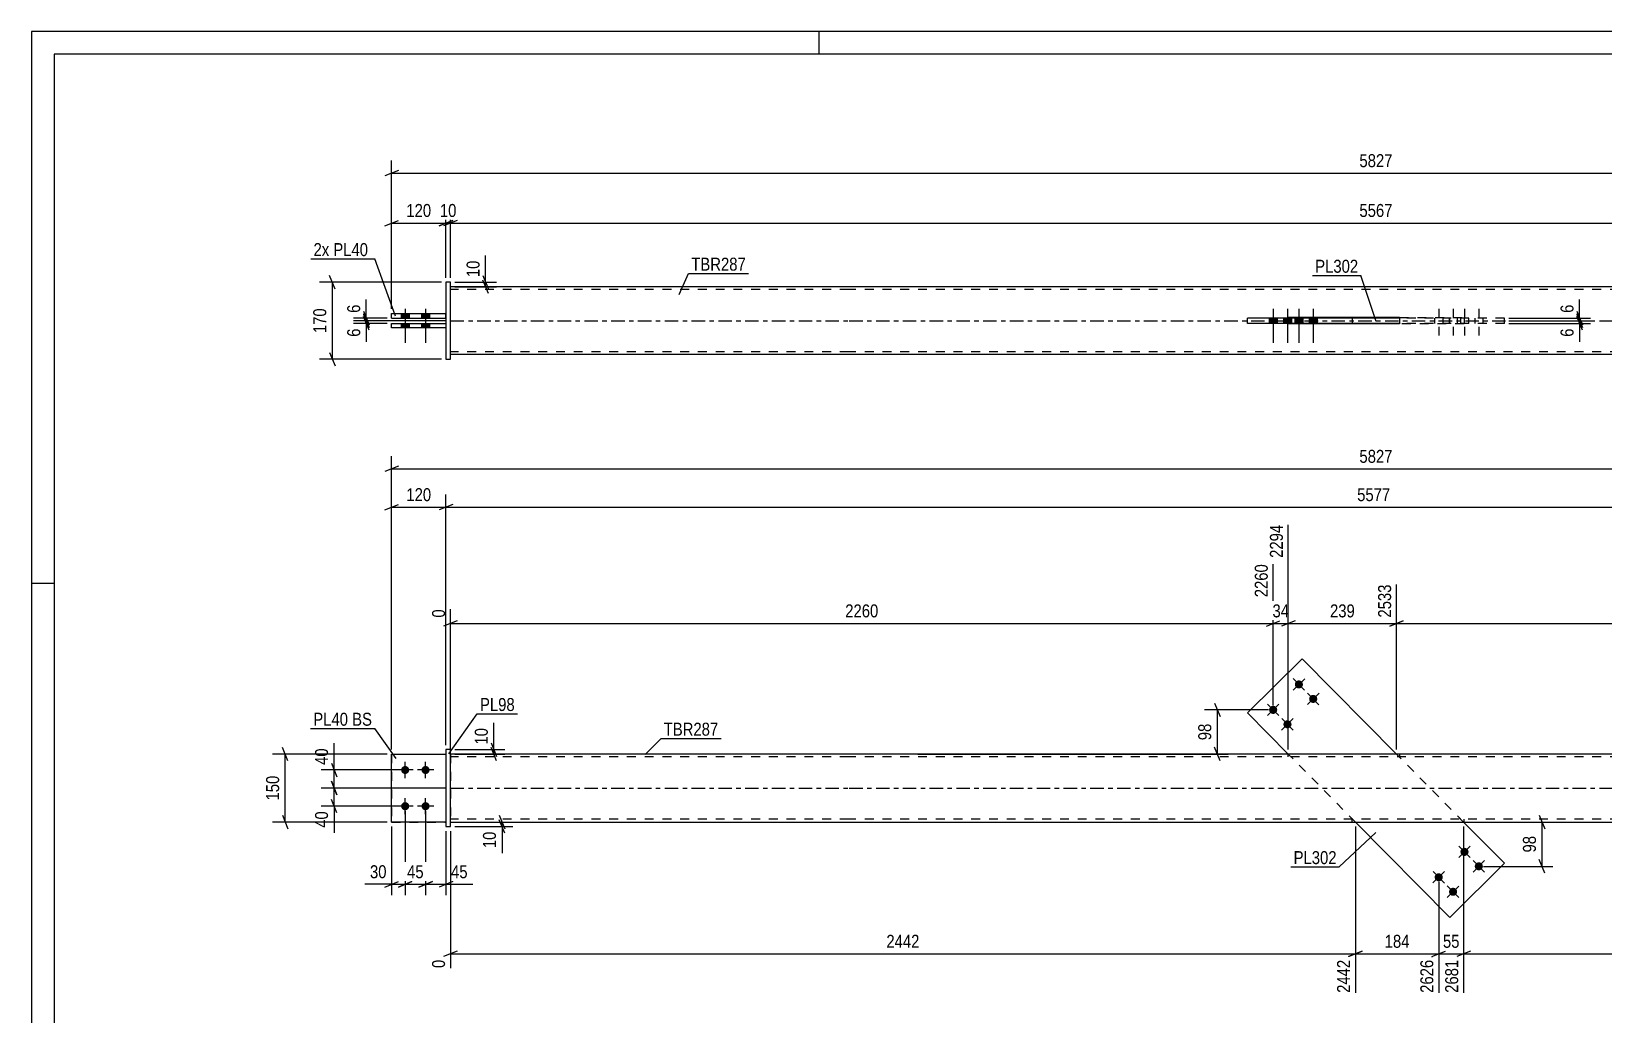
# Model space of a CAD drawing. Header units: millimetres. Extents: x 0 to 594, y 0 to 420.
# Drawn here: x 0 to 347.3, y 202.7 to 420 of the extents above; entities that cross this region are included whole.
import ezdxf

# ---------------------------------------------------------------- set-up
doc = ezdxf.new("R2010")
doc.units = ezdxf.units.MM
doc.linetypes.add('DXK_LINE_DOT2', pattern=[3.9198, 1.9599, -1.9599])
doc.linetypes.add('DXK_LINE_DOT3', pattern=[5.9187, 2.979, -0.9799, 0.9799, -0.9799])
doc.styles.add('Arial Narrow', font='ARIALN.TTF', dxfattribs={"height": 0.2})

# ---------------------------------------------------------------- blocks, each defined once
blk = doc.blocks.new('Unknown-580575647-1131')
at = {"color": 5, "linetype": 'Continuous'}
for p, q in [((594, 420), (0, 420)), ((0, 420), (0, 0)), ((174, 415), (174, 420)), ((589, 415), (5, 415)), ((5, 415), (5, 5)), ((5, 298), (0, 298))]:
    blk.add_line(p, q, dxfattribs=at)
blk = doc.blocks.new('Part-580575647-1689 - 1678')
at = {"color": 2, "linetype": 'Continuous'}
for p, q in [((280.76, 281.31), (268.67, 269.36)), ((301.59, 260.24), (280.76, 281.31)), ((277.68, 260.24), (268.67, 269.36)), ((313.34, 224.17), (292.51, 245.24)), ((325.43, 236.12), (316.41, 245.24)), ((313.34, 224.17), (325.43, 236.12))]:
    blk.add_line(p, q, dxfattribs=at)
at = {"color": 7, "linetype": 'DXK_LINE_DOT2'}
for p, q in [((292.51, 245.24), (277.68, 260.24)), ((316.41, 245.24), (301.59, 260.24))]:
    blk.add_line(p, q, dxfattribs=at)
blk = doc.blocks.new('Bolt-580575647-1681 - 1678')
at = {"linetype": 'Continuous'}
for points in [[(315.96, 238.01, -1), (317.24, 239.28, -1)], [(319.13, 234.81, -1), (320.41, 236.08, -1)], [(310.27, 232.39, -1), (311.55, 233.65, -1)], [(313.44, 229.19, -1), (314.72, 230.45, -1)]]:
    blk.add_hatch(color=1, dxfattribs=at).paths.add_polyline_path(points)
at = {"color": 1, "linetype": 'Continuous'}
for p, q in [((315.32, 237.38), (317.88, 239.91)), ((317.87, 237.36), (315.34, 239.92)), ((318.49, 234.18), (321.05, 236.71)), ((321.03, 234.16), (318.5, 236.72)), ((309.63, 231.76), (312.19, 234.29)), ((312.18, 231.74), (309.65, 234.3)), ((312.8, 228.55), (315.36, 231.09)), ((315.34, 228.54), (312.81, 231.1))]:
    blk.add_line(p, q, dxfattribs=at)
blk = doc.blocks.new('Bolt-580575647-1682 - 1678')
at = {"linetype": 'Continuous'}
for points in [[(280.66, 276.29, -1), (279.38, 275.02, -1)], [(274.97, 270.67, -1), (273.69, 269.4, -1)], [(283.82, 273.09, -1), (282.54, 271.82, -1)], [(278.13, 267.47, -1), (276.85, 266.2, -1)]]:
    blk.add_hatch(color=1, dxfattribs=at).paths.add_polyline_path(points)
at = {"color": 1, "linetype": 'Continuous'}
for p, q in [((281.3, 276.92), (278.74, 274.39)), ((278.76, 276.94), (281.29, 274.38)), ((275.61, 271.3), (273.05, 268.77)), ((273.07, 271.31), (275.6, 268.75)), ((284.46, 273.72), (281.9, 271.19)), ((281.92, 273.74), (284.45, 271.18)), ((278.77, 268.1), (276.21, 265.57)), ((276.23, 268.11), (278.76, 265.55))]:
    blk.add_line(p, q, dxfattribs=at)
blk = doc.blocks.new('Bolt-580575647-1683 - 1678')
at = {"linetype": 'Continuous'}
for points in [[(82.57, 255.84, -1), (82.57, 257.64, -1)], [(87.07, 255.84, -1), (87.07, 257.64, -1)], [(82.57, 247.84, -1), (82.57, 249.64, -1)], [(87.07, 247.84, -1), (87.07, 249.64, -1)]]:
    blk.add_hatch(color=1, dxfattribs=at).paths.add_polyline_path(points)
at = {"color": 1, "linetype": 'Continuous'}
for p, q in [((82.57, 254.94), (82.57, 258.54)), ((87.07, 254.94), (87.07, 258.54)), ((84.37, 256.74), (80.77, 256.74)), ((88.87, 256.74), (85.27, 256.74)), ((82.57, 246.94), (82.57, 250.54)), ((87.07, 246.94), (87.07, 250.54)), ((84.37, 248.74), (80.77, 248.74)), ((88.87, 248.74), (85.27, 248.74))]:
    blk.add_line(p, q, dxfattribs=at)
blk = doc.blocks.new('Part-580575647-1694 - 1678')
at = {"color": 2, "linetype": 'Continuous'}
for p, q in [((92.57, 261.24), (91.57, 261.24)), ((91.57, 261.24), (91.57, 244.24)), ((92.57, 244.24), (92.57, 261.24)), ((91.57, 244.24), (92.57, 244.24))]:
    blk.add_line(p, q, dxfattribs=at)
blk = doc.blocks.new('Part-580575647-1699 - 1678')
at = {"color": 7, "linetype": 'DXK_LINE_DOT2'}
for p, q in [((79.57, 260.24), (79.57, 245.24)), ((79.57, 260.24), (91.57, 260.24)), ((91.57, 260.24), (91.57, 245.24)), ((79.57, 245.24), (91.57, 245.24))]:
    blk.add_line(p, q, dxfattribs=at)
blk = doc.blocks.new('Part-580575647-1704 - 1678')
at = {"color": 2, "linetype": 'Continuous'}
for p, q in [((79.57, 245.24), (79.57, 260.24)), ((79.57, 260.24), (91.57, 260.24)), ((91.57, 245.24), (79.57, 245.24))]:
    blk.add_line(p, q, dxfattribs=at)
at = {"color": 7, "linetype": 'DXK_LINE_DOT2'}
blk.add_line((91.57, 260.24), (91.57, 245.24), dxfattribs=at)
blk = doc.blocks.new('Part-580575647-1720 - 1678')
at = {"color": 2, "linetype": 'Continuous'}
for p, q in [((180.57, 260.24), (92.57, 260.24)), ((413.43, 260.24), (180.67, 260.24)), ((92.57, 245.24), (180.57, 245.24)), ((180.67, 245.24), (413.43, 245.24))]:
    blk.add_line(p, q, dxfattribs=at)
at = {"color": 7, "linetype": 'DXK_LINE_DOT2'}
for p, q in [((92.57, 260.24), (92.57, 245.24)), ((180.57, 259.64), (92.57, 259.64)), ((413.43, 259.64), (180.67, 259.64)), ((277.58, 260.24), (277.58, 259.64)), ((302.28, 260.24), (302.28, 259.64)), ((180.57, 245.84), (92.57, 245.84)), ((413.43, 245.84), (180.67, 245.84)), ((291.82, 245.24), (291.82, 245.84)), ((316.51, 245.24), (316.51, 245.84))]:
    blk.add_line(p, q, dxfattribs=at)
at = {"color": 7, "linetype": 'DXK_LINE_DOT3'}
for p, q in [((92.57, 252.74), (180.57, 252.74)), ((180.67, 252.74), (413.43, 252.74))]:
    blk.add_line(p, q, dxfattribs=at)
blk = doc.blocks.new('Bolt-580575647-1423 - 1368')
at = {"color": 1, "linetype": 'DXK_LINE_DOT2'}
for p, q in [((310.91, 358.65), (310.91, 351.15)), ((314.08, 358.65), (314.08, 351.15)), ((316.6, 358.65), (316.6, 351.15)), ((319.77, 358.65), (319.77, 351.15)), ((310.01, 356.65), (310.01, 355.45)), ((311.81, 356.65), (311.81, 355.45)), ((313.18, 356.65), (313.18, 355.45)), ((314.98, 356.65), (314.98, 355.45)), ((315.7, 356.65), (315.7, 355.45)), ((317.5, 356.65), (317.5, 355.45)), ((318.87, 356.65), (318.87, 355.45)), ((320.67, 356.65), (320.67, 355.45))]:
    blk.add_line(p, q, dxfattribs=at)
blk = doc.blocks.new('Bolt-580575647-1471 - 1368')
at = {"linetype": 'Continuous'}
for points in [[(81.67, 356.65), (83.47, 356.65), (83.47, 357.65), (81.67, 357.65)], [(81.67, 356.65), (83.47, 356.65), (83.47, 357.65), (81.67, 357.65)], [(81.67, 354.45), (83.47, 354.45), (83.47, 355.45), (81.67, 355.45)], [(81.67, 354.45), (83.47, 354.45), (83.47, 355.45), (81.67, 355.45)], [(86.17, 356.65), (87.97, 356.65), (87.97, 357.65), (86.17, 357.65)], [(86.17, 356.65), (87.97, 356.65), (87.97, 357.65), (86.17, 357.65)], [(86.17, 354.45), (87.97, 354.45), (87.97, 355.45), (86.17, 355.45)], [(86.17, 354.45), (87.97, 354.45), (87.97, 355.45), (86.17, 355.45)]]:
    blk.add_hatch(color=1, dxfattribs=at).paths.add_polyline_path(points)
at = {"color": 1, "linetype": 'Continuous'}
for p, q in [((82.57, 358.65), (82.57, 351.15)), ((82.57, 358.65), (82.57, 351.15)), ((87.07, 358.65), (87.07, 351.15)), ((87.07, 358.65), (87.07, 351.15)), ((81.67, 357.65), (81.67, 356.65)), ((81.67, 357.65), (81.67, 356.65)), ((81.67, 355.45), (81.67, 354.45)), ((81.67, 355.45), (81.67, 354.45)), ((83.47, 357.65), (83.47, 356.65)), ((83.47, 357.65), (83.47, 356.65)), ((83.47, 355.45), (83.47, 354.45)), ((83.47, 355.45), (83.47, 354.45)), ((86.17, 357.65), (86.17, 356.65)), ((86.17, 357.65), (86.17, 356.65)), ((86.17, 355.45), (86.17, 354.45)), ((86.17, 355.45), (86.17, 354.45)), ((87.97, 357.65), (87.97, 356.65)), ((87.97, 357.65), (87.97, 356.65)), ((87.97, 355.45), (87.97, 354.45)), ((87.97, 355.45), (87.97, 354.45))]:
    blk.add_line(p, q, dxfattribs=at)
blk = doc.blocks.new('Part-580575647-1416 - 1368')
at = {"color": 2, "linetype": 'Continuous'}
for p, q in [((180.57, 363.55), (92.57, 363.55)), ((413.43, 363.55), (180.67, 363.55)), ((277.58, 356.65), (277.58, 356.75)), ((302.28, 356.75), (277.58, 356.75)), ((277.58, 355.35), (277.58, 355.45)), ((302.28, 355.35), (277.58, 355.35)), ((291.82, 356.65), (291.82, 356.75)), ((291.82, 355.35), (291.82, 355.45)), ((302.28, 356.75), (302.28, 355.35)), ((180.57, 348.55), (92.57, 348.55)), ((413.43, 348.55), (180.67, 348.55))]:
    blk.add_line(p, q, dxfattribs=at)
at = {"color": 7, "linetype": 'DXK_LINE_DOT2'}
for p, q in [((92.57, 348.55), (92.57, 363.55)), ((180.57, 362.95), (92.57, 362.95)), ((413.43, 362.95), (180.67, 362.95)), ((277.58, 356.75), (277.58, 355.45)), ((291.82, 356.75), (291.82, 355.45)), ((302.28, 356.75), (316.51, 356.75)), ((316.51, 355.35), (302.28, 355.35)), ((316.51, 356.75), (316.51, 355.35)), ((180.57, 349.15), (92.57, 349.15)), ((413.43, 349.15), (180.67, 349.15))]:
    blk.add_line(p, q, dxfattribs=at)
at = {"color": 7, "linetype": 'DXK_LINE_DOT3'}
for p, q in [((92.57, 356.05), (180.57, 356.05)), ((180.67, 356.05), (413.43, 356.05))]:
    blk.add_line(p, q, dxfattribs=at)
blk = doc.blocks.new('Bolt-580575647-1422 - 1368')
at = {"linetype": 'Continuous'}
for points in [[(275.23, 356.65), (273.43, 356.65), (273.43, 355.45), (275.23, 355.45)], [(278.39, 356.65), (276.59, 356.65), (276.59, 355.45), (278.39, 355.45)], [(280.92, 356.65), (279.12, 356.65), (279.12, 355.45), (280.92, 355.45)], [(284.08, 356.65), (282.28, 356.65), (282.28, 355.45), (284.08, 355.45)]]:
    blk.add_hatch(color=1, dxfattribs=at).paths.add_polyline_path(points)
at = {"color": 1, "linetype": 'Continuous'}
for p, q in [((274.33, 358.65), (274.33, 351.15)), ((277.49, 358.65), (277.49, 351.15)), ((280.02, 358.65), (280.02, 351.15)), ((283.18, 358.65), (283.18, 351.15)), ((273.43, 356.65), (273.43, 355.45)), ((275.23, 356.65), (275.23, 355.45)), ((276.59, 356.65), (276.59, 355.45)), ((278.39, 356.65), (278.39, 355.45)), ((279.12, 356.65), (279.12, 355.45)), ((280.92, 356.65), (280.92, 355.45)), ((282.28, 356.65), (282.28, 355.45)), ((284.08, 356.65), (284.08, 355.45))]:
    blk.add_line(p, q, dxfattribs=at)
blk = doc.blocks.new('Part-580575647-1449 - 1368')
at = {"color": 2, "linetype": 'Continuous'}
for p, q in [((79.57, 354.45), (79.57, 355.45)), ((79.57, 355.45), (91.57, 355.45)), ((91.57, 354.45), (79.57, 354.45))]:
    blk.add_line(p, q, dxfattribs=at)
at = {"color": 7, "linetype": 'DXK_LINE_DOT2'}
blk.add_line((91.57, 355.45), (91.57, 354.45), dxfattribs=at)
blk = doc.blocks.new('Part-580575647-1454 - 1368')
at = {"color": 2, "linetype": 'Continuous'}
for p, q in [((79.57, 356.65), (79.57, 357.65)), ((79.57, 357.65), (91.57, 357.65)), ((79.57, 356.65), (91.57, 356.65))]:
    blk.add_line(p, q, dxfattribs=at)
at = {"color": 7, "linetype": 'DXK_LINE_DOT2'}
blk.add_line((91.57, 356.65), (91.57, 357.65), dxfattribs=at)
blk = doc.blocks.new('Part-580575647-1455 - 1368')
at = {"color": 2, "linetype": 'Continuous'}
for p, q in [((92.57, 364.55), (91.57, 364.55)), ((91.57, 364.55), (91.57, 347.55)), ((92.57, 347.55), (92.57, 364.55)), ((91.57, 347.55), (92.57, 347.55))]:
    blk.add_line(p, q, dxfattribs=at)
blk = doc.blocks.new('Part-580575647-1470 - 1368')
at = {"color": 2, "linetype": 'Continuous'}
for p, q in [((268.67, 355.45), (268.67, 356.65)), ((302.28, 356.65), (268.67, 356.65)), ((302.28, 355.45), (268.67, 355.45)), ((280.76, 355.45), (280.76, 356.65))]:
    blk.add_line(p, q, dxfattribs=at)
at = {"color": 7, "linetype": 'DXK_LINE_DOT2'}
for p, q in [((325.43, 356.65), (302.28, 356.65)), ((325.43, 355.45), (302.28, 355.45)), ((313.34, 355.45), (313.34, 356.65)), ((325.43, 355.45), (325.43, 356.65))]:
    blk.add_line(p, q, dxfattribs=at)
blk = doc.blocks.new('StraightDimension-580575647-1850 - 1678')
at = {"color": 7, "linetype": 'Continuous'}
for p, q in [((292.51, 244.24), (292.51, 207.48)), ((310.91, 232.02), (310.91, 207.48)), ((294.01, 216.69), (291.01, 215.49)), ((292.51, 216.09), (310.91, 216.09)), ((309.41, 215.49), (312.41, 216.69))]:
    blk.add_line(p, q, dxfattribs=at)
at = {"color": 0}
blk.add_wipeout([(305.05, 216.84), (305.05, 221.04), (298.37, 221.04), (298.37, 216.84)], dxfattribs=at)
at = {"color": 3, "style": 'Arial Narrow'}
blk.add_text('184', height=2.863, dxfattribs=at).set_placement((298.97, 217.44))
at = {"color": 0, "linetype": 'Continuous'}
blk.add_wipeout([(310.31, 215.39), (306.11, 215.39), (306.11, 206.88), (310.31, 206.88)], dxfattribs=at)
at = {"color": 3, "linetype": 'Continuous', "style": 'Arial Narrow'}
blk.add_text('2626', height=2.863, rotation=90.0002, dxfattribs=at).set_placement((309.71, 207.48))
blk = doc.blocks.new('StraightDimension-580575647-1909 - 1678')
at = {"color": 7, "linetype": 'Continuous'}
for p, q in [((66.27, 258.24), (67.47, 255.24)), ((81.57, 256.74), (64.02, 256.74)), ((67.47, 251.24), (66.27, 254.24)), ((66.87, 252.74), (66.87, 256.74)), ((91.57, 252.74), (64.02, 252.74))]:
    blk.add_line(p, q, dxfattribs=at)
at = {"color": 0}
blk.add_wipeout([(66.12, 262.12), (61.92, 262.12), (61.92, 257.26), (66.12, 257.26)], dxfattribs=at)
at = {"color": 7, "linetype": 'Continuous'}
blk.add_line((66.87, 256.74), (66.87, 262.64), dxfattribs=at)
blk.add_line((66.87, 256.74), (66.87, 262.64), dxfattribs=at)
at = {"color": 3, "style": 'Arial Narrow'}
blk.add_text('40', height=2.863, rotation=90.0002, dxfattribs=at).set_placement((65.52, 257.86))
blk = doc.blocks.new('StraightDimension-580575647-1891 - 1678')
at = {"color": 7, "linetype": 'Continuous'}
for p, q in [((103.37, 246.74), (104.57, 243.74)), ((93.57, 245.24), (106.37, 245.24)), ((93.57, 244.24), (106.37, 244.24)), ((104.57, 242.74), (103.37, 245.74)), ((103.97, 244.24), (103.97, 245.24))]:
    blk.add_line(p, q, dxfattribs=at)
at = {"color": 0}
blk.add_wipeout([(103.22, 243.71), (99.02, 243.71), (99.02, 238.86), (103.22, 238.86)], dxfattribs=at)
at = {"color": 7, "linetype": 'Continuous'}
blk.add_line((103.97, 244.24), (103.97, 238.33), dxfattribs=at)
blk.add_line((103.97, 244.24), (103.97, 238.33), dxfattribs=at)
at = {"color": 3, "style": 'Arial Narrow'}
blk.add_text('10', height=2.863, rotation=90.0002, dxfattribs=at).set_placement((102.62, 239.46))
blk = doc.blocks.new('StraightDimension-580575647-1827 - 1678')
at = {"color": 7, "linetype": 'Continuous'}
for p, q in [((82.57, 247.74), (82.57, 229.07)), ((79.57, 244.24), (79.57, 229.07)), ((78.07, 230.87), (81.07, 232.07)), ((79.57, 231.47), (82.57, 231.47)), ((84.07, 232.07), (81.07, 230.87))]:
    blk.add_line(p, q, dxfattribs=at)
at = {"color": 0}
blk.add_wipeout([(79.05, 232.22), (79.05, 236.42), (74.19, 236.42), (74.19, 232.22)], dxfattribs=at)
at = {"color": 7, "linetype": 'Continuous'}
blk.add_line((79.57, 231.47), (73.66, 231.47), dxfattribs=at)
blk.add_line((79.57, 231.47), (73.66, 231.47), dxfattribs=at)
at = {"color": 3, "style": 'Arial Narrow'}
blk.add_text('30', height=2.863, dxfattribs=at).set_placement((74.79, 232.82))
blk = doc.blocks.new('StraightDimension-580575647-1736 - 1678')
at = {"color": 7, "linetype": 'Continuous'}
for p, q in [((81.07, 323.89), (78.07, 322.69)), ((79.57, 261.24), (79.57, 326.14)), ((79.57, 323.29), (514.53, 323.29))]:
    blk.add_line(p, q, dxfattribs=at)
at = {"color": 0}
blk.add_wipeout([(301.31, 324.04), (301.31, 328.24), (292.79, 328.24), (292.79, 324.04)], dxfattribs=at)
at = {"color": 3, "style": 'Arial Narrow'}
blk.add_text('5827', height=2.863, dxfattribs=at).set_placement((293.39, 324.64))
blk = doc.blocks.new('StraightDimension-580575647-1750 - 1678')
at = {"color": 7, "linetype": 'Continuous'}
for p, q in [((274.33, 271.03), (274.33, 302.24)), ((92.57, 261.24), (92.57, 292.26)), ((94.07, 289.73), (91.07, 288.53)), ((92.57, 289.13), (274.33, 289.13)), ((272.83, 288.53), (275.83, 289.73))]:
    blk.add_line(p, q, dxfattribs=at)
at = {"color": 0, "linetype": 'Continuous'}
for points in [[(273.73, 302.84), (269.53, 302.84), (269.53, 294.33), (273.73, 294.33)], [(91.97, 292.86), (87.77, 292.86), (87.77, 289.83), (91.97, 289.83)]]:
    blk.add_wipeout(points, dxfattribs=at)
at = {"color": 0}
blk.add_wipeout([(187.71, 289.88), (187.71, 294.08), (179.19, 294.08), (179.19, 289.88)], dxfattribs=at)
at = {"color": 3, "linetype": 'Continuous', "style": 'Arial Narrow'}
for s, height, p in [('2260', 2.863, (273.13, 294.93)), ('0', 2.86, (91.37, 290.43))]:
    blk.add_text(s, height=height, rotation=90.0002, dxfattribs=at).set_placement(p)
at = {"color": 3, "style": 'Arial Narrow'}
blk.add_text('2260', height=2.863, dxfattribs=at).set_placement((179.79, 290.48))
blk = doc.blocks.new('StraightDimension-580575647-1760 - 1678')
at = {"color": 7, "linetype": 'Continuous'}
for p, q in [((277.68, 261.24), (277.68, 310.94)), ((274.33, 271.03), (274.33, 302.24)), ((272.83, 288.53), (275.83, 289.73)), ((274.33, 289.13), (277.68, 289.13)), ((279.18, 289.73), (276.18, 288.53))]:
    blk.add_line(p, q, dxfattribs=at)
at = {"color": 0, "linetype": 'Continuous'}
blk.add_wipeout([(277.08, 311.54), (272.88, 311.54), (272.88, 303.03), (277.08, 303.03)], dxfattribs=at)
at = {"color": 0}
blk.add_wipeout([(278.44, 289.88), (278.44, 294.08), (273.58, 294.08), (273.58, 289.88)], dxfattribs=at)
at = {"color": 3, "linetype": 'Continuous', "style": 'Arial Narrow'}
blk.add_text('2294', height=2.863, rotation=90.0002, dxfattribs=at).set_placement((276.48, 303.63))
at = {"color": 3, "style": 'Arial Narrow'}
blk.add_text('34', height=2.863, dxfattribs=at).set_placement((274.18, 290.48))
blk = doc.blocks.new('StraightDimension-580575647-2047 - 1678')
at = {"color": 7, "linetype": 'Continuous'}
for p, q in [((91.57, 262.24), (91.57, 317.67)), ((93.07, 315.42), (90.07, 314.22)), ((91.57, 314.82), (501.53, 314.82))]:
    blk.add_line(p, q, dxfattribs=at)
at = {"color": 0}
blk.add_wipeout([(300.81, 315.57), (300.81, 319.77), (292.29, 319.77), (292.29, 315.57)], dxfattribs=at)
at = {"color": 3, "style": 'Arial Narrow'}
blk.add_text('5577', height=2.863, dxfattribs=at).set_placement((292.89, 316.17))
blk = doc.blocks.new('StraightDimension-580575647-1776 - 1678')
at = {"color": 7, "linetype": 'Continuous'}
for p, q in [((277.68, 261.24), (277.68, 310.94)), ((301.59, 261.24), (301.59, 297.74)), ((279.18, 289.73), (276.18, 288.53)), ((277.68, 289.13), (301.59, 289.13)), ((300.09, 288.53), (303.09, 289.73))]:
    blk.add_line(p, q, dxfattribs=at)
at = {"color": 0, "linetype": 'Continuous'}
blk.add_wipeout([(300.99, 298.34), (296.79, 298.34), (296.79, 289.83), (300.99, 289.83)], dxfattribs=at)
at = {"color": 0}
blk.add_wipeout([(292.98, 289.88), (292.98, 294.08), (286.29, 294.08), (286.29, 289.88)], dxfattribs=at)
at = {"color": 3, "linetype": 'Continuous', "style": 'Arial Narrow'}
blk.add_text('2533', height=2.863, rotation=90.0002, dxfattribs=at).set_placement((300.39, 290.43))
at = {"color": 3, "style": 'Arial Narrow'}
blk.add_text('239', height=2.863, dxfattribs=at).set_placement((286.89, 290.48))
blk = doc.blocks.new('StraightDimension-580575647-1798 - 1678')
at = {"color": 7, "linetype": 'Continuous'}
for p, q in [((301.59, 261.24), (301.59, 297.74)), ((501.53, 262.24), (501.53, 297.74)), ((303.09, 289.73), (300.09, 288.53)), ((301.59, 289.13), (501.53, 289.13)), ((500.03, 288.53), (503.03, 289.73))]:
    blk.add_line(p, q, dxfattribs=at)
at = {"color": 0, "linetype": 'Continuous'}
blk.add_wipeout([(500.93, 298.34), (496.73, 298.34), (496.73, 289.83), (500.93, 289.83)], dxfattribs=at)
at = {"color": 0}
blk.add_wipeout([(405.81, 289.88), (405.81, 294.08), (397.3, 294.08), (397.3, 289.88)], dxfattribs=at)
at = {"color": 3, "linetype": 'Continuous', "style": 'Arial Narrow'}
blk.add_text('5567', height=2.863, rotation=90.0002, dxfattribs=at).set_placement((500.33, 290.43))
at = {"color": 3, "style": 'Arial Narrow'}
blk.add_text('3035', height=2.863, dxfattribs=at).set_placement((397.9, 290.48))
blk = doc.blocks.new('StraightDimension-580575647-1813 - 1678')
at = {"color": 7, "linetype": 'Continuous'}
for p, q in [((87.07, 247.74), (87.07, 229.07)), ((91.57, 243.24), (91.57, 229.07)), ((85.57, 230.87), (88.57, 232.07)), ((87.07, 231.47), (91.57, 231.47)), ((93.07, 232.07), (90.07, 230.87))]:
    blk.add_line(p, q, dxfattribs=at)
at = {"color": 0}
blk.add_wipeout([(96.95, 232.22), (96.95, 236.42), (92.1, 236.42), (92.1, 232.22)], dxfattribs=at)
at = {"color": 7, "linetype": 'Continuous'}
blk.add_line((91.57, 231.47), (97.48, 231.47), dxfattribs=at)
blk.add_line((91.57, 231.47), (97.48, 231.47), dxfattribs=at)
at = {"color": 3, "style": 'Arial Narrow'}
blk.add_text('45', height=2.863, dxfattribs=at).set_placement((92.7, 232.82))
blk = doc.blocks.new('StraightDimension-580575647-1820 - 1678')
at = {"color": 7, "linetype": 'Continuous'}
for p, q in [((82.57, 247.74), (82.57, 229.07)), ((87.07, 247.74), (87.07, 229.07)), ((81.07, 230.87), (84.07, 232.07)), ((82.57, 231.47), (87.07, 231.47)), ((88.57, 232.07), (85.57, 230.87))]:
    blk.add_line(p, q, dxfattribs=at)
at = {"color": 0}
blk.add_wipeout([(87.25, 232.22), (87.25, 236.42), (82.39, 236.42), (82.39, 232.22)], dxfattribs=at)
at = {"color": 3, "style": 'Arial Narrow'}
blk.add_text('45', height=2.863, dxfattribs=at).set_placement((82.99, 232.82))
blk = doc.blocks.new('StraightDimension-580575647-1838 - 1678')
at = {"color": 7, "linetype": 'Continuous'}
for p, q in [((92.57, 243.24), (92.57, 212.96)), ((292.51, 244.24), (292.51, 207.48)), ((94.07, 216.69), (91.07, 215.49)), ((92.57, 216.09), (292.51, 216.09)), ((291.01, 215.49), (294.01, 216.69))]:
    blk.add_line(p, q, dxfattribs=at)
at = {"color": 0}
blk.add_wipeout([(196.8, 216.84), (196.8, 221.04), (188.28, 221.04), (188.28, 216.84)], dxfattribs=at)
at = {"color": 0, "linetype": 'Continuous'}
for points in [[(91.97, 215.39), (87.77, 215.39), (87.77, 212.36), (91.97, 212.36)], [(291.91, 215.39), (287.71, 215.39), (287.71, 206.88), (291.91, 206.88)]]:
    blk.add_wipeout(points, dxfattribs=at)
at = {"color": 3, "style": 'Arial Narrow'}
blk.add_text('2442', height=2.863, dxfattribs=at).set_placement((188.88, 217.44))
at = {"color": 3, "linetype": 'Continuous', "style": 'Arial Narrow'}
for s, height, p in [('0', 2.86, (91.37, 212.96)), ('2442', 2.863, (291.31, 207.48))]:
    blk.add_text(s, height=height, rotation=90.0002, dxfattribs=at).set_placement(p)
blk = doc.blocks.new('StraightDimension-580575647-1864 - 1678')
at = {"color": 7, "linetype": 'Continuous'}
for p, q in [((316.41, 244.24), (316.41, 207.48)), ((310.91, 232.02), (310.91, 207.48)), ((309.41, 215.49), (312.41, 216.69)), ((310.91, 216.09), (316.41, 216.09)), ((317.91, 216.69), (314.91, 215.49))]:
    blk.add_line(p, q, dxfattribs=at)
at = {"color": 0}
blk.add_wipeout([(316.09, 216.84), (316.09, 221.04), (311.24, 221.04), (311.24, 216.84)], dxfattribs=at)
at = {"color": 3, "style": 'Arial Narrow'}
blk.add_text('55', height=2.863, dxfattribs=at).set_placement((311.84, 217.44))
at = {"color": 0, "linetype": 'Continuous'}
blk.add_wipeout([(315.81, 215.39), (311.61, 215.39), (311.61, 206.88), (315.81, 206.88)], dxfattribs=at)
at = {"color": 3, "linetype": 'Continuous', "style": 'Arial Narrow'}
blk.add_text('2681', height=2.863, rotation=90.0002, dxfattribs=at).set_placement((315.21, 207.48))
blk = doc.blocks.new('StraightDimension-580575647-1878 - 1678')
at = {"color": 7, "linetype": 'Continuous'}
for p, q in [((316.41, 244.24), (316.41, 207.48)), ((501.53, 243.24), (501.53, 207.48)), ((317.91, 216.69), (314.91, 215.49)), ((316.41, 216.09), (501.53, 216.09)), ((500.03, 215.49), (503.03, 216.69))]:
    blk.add_line(p, q, dxfattribs=at)
at = {"color": 0}
blk.add_wipeout([(413.23, 216.84), (413.23, 221.04), (404.71, 221.04), (404.71, 216.84)], dxfattribs=at)
at = {"color": 0, "linetype": 'Continuous'}
blk.add_wipeout([(500.93, 215.39), (496.73, 215.39), (496.73, 206.88), (500.93, 206.88)], dxfattribs=at)
at = {"color": 3, "style": 'Arial Narrow'}
blk.add_text('2886', height=2.863, dxfattribs=at).set_placement((405.31, 217.44))
at = {"color": 3, "linetype": 'Continuous', "style": 'Arial Narrow'}
blk.add_text('5567', height=2.863, rotation=90.0002, dxfattribs=at).set_placement((500.33, 207.48))
blk = doc.blocks.new('StraightDimension-580575647-1900 - 1678')
at = {"color": 7, "linetype": 'Continuous'}
for p, q in [((93.57, 261.24), (104.57, 261.24)), ((101.57, 262.74), (102.77, 259.74)), ((102.77, 258.74), (101.57, 261.74)), ((102.17, 260.24), (102.17, 261.24)), ((93.57, 260.24), (104.57, 260.24))]:
    blk.add_line(p, q, dxfattribs=at)
at = {"color": 0}
blk.add_wipeout([(101.42, 266.62), (97.22, 266.62), (97.22, 261.76), (101.42, 261.76)], dxfattribs=at)
at = {"color": 7, "linetype": 'Continuous'}
blk.add_line((102.17, 261.24), (102.17, 267.14), dxfattribs=at)
blk.add_line((102.17, 261.24), (102.17, 267.14), dxfattribs=at)
at = {"color": 3, "style": 'Arial Narrow'}
blk.add_text('10', height=2.863, rotation=90.0002, dxfattribs=at).set_placement((100.82, 262.36))
blk = doc.blocks.new('StraightDimension-580575647-1922 - 1678')
at = {"color": 7, "linetype": 'Continuous'}
for p, q in [((66.27, 254.24), (67.47, 251.24)), ((91.57, 252.74), (64.02, 252.74)), ((67.47, 247.24), (66.27, 250.24)), ((66.87, 248.74), (66.87, 252.74)), ((81.57, 248.74), (64.02, 248.74))]:
    blk.add_line(p, q, dxfattribs=at)
at = {"color": 0}
blk.add_wipeout([(66.12, 248.21), (61.92, 248.21), (61.92, 243.36), (66.12, 243.36)], dxfattribs=at)
at = {"color": 7, "linetype": 'Continuous'}
blk.add_line((66.87, 248.74), (66.87, 242.83), dxfattribs=at)
blk.add_line((66.87, 248.74), (66.87, 242.83), dxfattribs=at)
at = {"color": 3, "style": 'Arial Narrow'}
blk.add_text('40', height=2.863, rotation=90.0002, dxfattribs=at).set_placement((65.52, 243.96))
blk = doc.blocks.new('StraightDimension-580575647-1979 - 1678')
at = {"color": 7, "linetype": 'Continuous'}
for p, q in [((56.67, 258.74), (55.47, 261.74)), ((78.57, 260.24), (53.22, 260.24)), ((56.07, 245.24), (56.07, 260.24)), ((55.47, 246.74), (56.67, 243.74)), ((78.57, 245.24), (53.22, 245.24))]:
    blk.add_line(p, q, dxfattribs=at)
at = {"color": 0}
blk.add_wipeout([(55.32, 256.08), (51.12, 256.08), (51.12, 249.4), (55.32, 249.4)], dxfattribs=at)
at = {"color": 3, "style": 'Arial Narrow'}
blk.add_text('150', height=2.863, rotation=90.0002, dxfattribs=at).set_placement((54.72, 250))
blk = doc.blocks.new('StraightDimension-580575647-1993 - 1678')
at = {"color": 7, "linetype": 'Continuous'}
for p, q in [((333.13, 246.74), (334.33, 243.74)), ((328.2, 245.24), (336.13, 245.24)), ((333.73, 235.44), (333.73, 245.24)), ((334.33, 233.94), (333.13, 236.94)), ((320.77, 235.44), (336.13, 235.44))]:
    blk.add_line(p, q, dxfattribs=at)
at = {"color": 0}
blk.add_wipeout([(332.98, 242.77), (328.78, 242.77), (328.78, 237.91), (332.98, 237.91)], dxfattribs=at)
at = {"color": 3, "style": 'Arial Narrow'}
blk.add_text('98', height=2.863, rotation=90.0002, dxfattribs=at).set_placement((332.38, 238.51))
blk = doc.blocks.new('StraightDimension-580575647-2025 - 1678')
at = {"color": 7, "linetype": 'Continuous'}
for p, q in [((261.4, 271.53), (262.6, 268.53)), ((273.33, 270.03), (259.15, 270.03)), ((262, 260.26), (262, 270.03)), ((262.6, 258.76), (261.4, 261.76)), ((195.82, 260.26), (264.4, 260.26))]:
    blk.add_line(p, q, dxfattribs=at)
at = {"color": 0}
blk.add_wipeout([(261.25, 267.57), (257.05, 267.57), (257.05, 262.72), (261.25, 262.72)], dxfattribs=at)
at = {"color": 3, "style": 'Arial Narrow'}
blk.add_text('98', height=2.863, rotation=90.0002, dxfattribs=at).set_placement((260.65, 263.32))
blk = doc.blocks.new('StraightDimension-580575647-2052 - 1678')
at = {"color": 7, "linetype": 'Continuous'}
for p, q in [((79.57, 261.24), (79.57, 317.67)), ((91.57, 262.24), (91.57, 317.67)), ((78.07, 314.22), (81.07, 315.42)), ((79.57, 314.82), (91.57, 314.82)), ((93.07, 315.42), (90.07, 314.22))]:
    blk.add_line(p, q, dxfattribs=at)
at = {"color": 0}
blk.add_wipeout([(88.91, 315.57), (88.91, 319.77), (82.23, 319.77), (82.23, 315.57)], dxfattribs=at)
at = {"color": 3, "style": 'Arial Narrow'}
blk.add_text('120', height=2.863, dxfattribs=at).set_placement((82.83, 316.17))
blk = doc.blocks.new('StraightDimension-580575647-1476 - 1368')
at = {"color": 7, "linetype": 'Continuous'}
for p, q in [((99.75, 366.05), (100.95, 363.05)), ((100.95, 362.05), (99.75, 365.05)), ((93.57, 364.55), (102.75, 364.55)), ((93.57, 363.55), (102.75, 363.55)), ((100.35, 363.55), (100.35, 364.55))]:
    blk.add_line(p, q, dxfattribs=at)
at = {"color": 0}
blk.add_wipeout([(99.6, 369.93), (95.4, 369.93), (95.4, 365.08), (99.6, 365.08)], dxfattribs=at)
at = {"color": 7, "linetype": 'Continuous'}
blk.add_line((100.35, 364.55), (100.35, 370.46), dxfattribs=at)
blk.add_line((100.35, 364.55), (100.35, 370.46), dxfattribs=at)
at = {"color": 3, "style": 'Arial Narrow'}
blk.add_text('10', height=2.863, rotation=90.0002, dxfattribs=at).set_placement((99, 365.68))
blk = doc.blocks.new('StraightDimension-580575647-1541 - 1368')
at = {"color": 7, "linetype": 'Continuous'}
for p, q in [((341.44, 358.15), (342.64, 355.15)), ((326.43, 356.65), (344.44, 356.65)), ((326.43, 356.05), (344.44, 356.05)), ((342.64, 354.55), (341.44, 357.55)), ((342.04, 356.05), (342.04, 356.65))]:
    blk.add_line(p, q, dxfattribs=at)
at = {"color": 0}
blk.add_wipeout([(341.29, 360.21), (337.09, 360.21), (337.09, 357.18), (341.29, 357.18)], dxfattribs=at)
at = {"color": 7, "linetype": 'Continuous'}
blk.add_line((342.04, 356.65), (342.04, 360.73), dxfattribs=at)
blk.add_line((342.04, 356.65), (342.04, 360.73), dxfattribs=at)
at = {"color": 3, "style": 'Arial Narrow'}
blk.add_text('6', height=2.86, rotation=90.0002, dxfattribs=at).set_placement((340.69, 357.78))
blk = doc.blocks.new('StraightDimension-580575647-1530 - 1368')
at = {"color": 7, "linetype": 'Continuous'}
for p, q in [((67.08, 363.05), (65.88, 366.05)), ((90.57, 364.55), (63.63, 364.55)), ((66.48, 347.55), (66.48, 364.55)), ((90.57, 347.55), (63.63, 347.55)), ((65.88, 349.05), (67.08, 346.05))]:
    blk.add_line(p, q, dxfattribs=at)
at = {"color": 0}
blk.add_wipeout([(65.73, 359.39), (61.53, 359.39), (61.53, 352.71), (65.73, 352.71)], dxfattribs=at)
at = {"color": 3, "style": 'Arial Narrow'}
blk.add_text('170', height=2.863, rotation=90.0002, dxfattribs=at).set_placement((65.13, 353.31))
blk = doc.blocks.new('StraightDimension-580575647-1494 - 1368')
at = {"color": 7, "linetype": 'Continuous'}
for p, q in [((91.57, 356.05), (71.13, 356.05)), ((78.57, 355.45), (71.13, 355.45)), ((73.38, 357.55), (74.58, 354.55)), ((74.58, 353.95), (73.38, 356.95)), ((73.98, 355.45), (73.98, 356.05))]:
    blk.add_line(p, q, dxfattribs=at)
at = {"color": 0}
blk.add_wipeout([(73.23, 354.93), (69.03, 354.93), (69.03, 351.9), (73.23, 351.9)], dxfattribs=at)
at = {"color": 7, "linetype": 'Continuous'}
blk.add_line((73.98, 355.45), (73.98, 351.37), dxfattribs=at)
blk.add_line((73.98, 355.45), (73.98, 351.37), dxfattribs=at)
at = {"color": 3, "style": 'Arial Narrow'}
blk.add_text('6', height=2.86, rotation=90.0002, dxfattribs=at).set_placement((72.63, 352.5))
blk = doc.blocks.new('StraightDimension-580575647-1512 - 1368')
at = {"color": 7, "linetype": 'Continuous'}
for p, q in [((73.38, 358.15), (74.58, 355.15)), ((78.57, 356.65), (71.13, 356.65)), ((91.57, 356.05), (71.13, 356.05)), ((74.58, 354.55), (73.38, 357.55)), ((73.98, 356.05), (73.98, 356.65))]:
    blk.add_line(p, q, dxfattribs=at)
at = {"color": 0}
blk.add_wipeout([(73.23, 360.21), (69.03, 360.21), (69.03, 357.18), (73.23, 357.18)], dxfattribs=at)
at = {"color": 7, "linetype": 'Continuous'}
blk.add_line((73.98, 356.65), (73.98, 360.73), dxfattribs=at)
blk.add_line((73.98, 356.65), (73.98, 360.73), dxfattribs=at)
at = {"color": 3, "style": 'Arial Narrow'}
blk.add_text('6', height=2.86, rotation=90.0002, dxfattribs=at).set_placement((72.63, 357.78))
blk = doc.blocks.new('StraightDimension-580575647-1545 - 1368')
at = {"color": 7, "linetype": 'Continuous'}
for p, q in [((326.43, 356.05), (344.44, 356.05)), ((326.43, 355.45), (344.44, 355.45)), ((341.44, 357.55), (342.64, 354.55)), ((342.64, 353.95), (341.44, 356.95)), ((342.04, 355.45), (342.04, 356.05))]:
    blk.add_line(p, q, dxfattribs=at)
at = {"color": 0}
blk.add_wipeout([(341.29, 354.93), (337.09, 354.93), (337.09, 351.9), (341.29, 351.9)], dxfattribs=at)
at = {"color": 7, "linetype": 'Continuous'}
blk.add_line((342.04, 355.45), (342.04, 351.37), dxfattribs=at)
blk.add_line((342.04, 355.45), (342.04, 351.37), dxfattribs=at)
at = {"color": 3, "style": 'Arial Narrow'}
blk.add_text('6', height=2.86, rotation=90.0002, dxfattribs=at).set_placement((340.69, 352.5))
blk = doc.blocks.new('StraightDimension-580575647-1550 - 1368')
at = {"color": 7, "linetype": 'Continuous'}
for p, q in [((81.07, 389.25), (78.07, 388.05)), ((79.57, 358.65), (79.57, 391.5)), ((79.57, 388.65), (514.53, 388.65))]:
    blk.add_line(p, q, dxfattribs=at)
at = {"color": 0}
blk.add_wipeout([(301.31, 389.4), (301.31, 393.6), (292.79, 393.6), (292.79, 389.4)], dxfattribs=at)
at = {"color": 3, "style": 'Arial Narrow'}
blk.add_text('5827', height=2.863, dxfattribs=at).set_placement((293.39, 390))
blk = doc.blocks.new('StraightDimension-580575647-1581 - 1368')
at = {"color": 7, "linetype": 'Continuous'}
for p, q in [((92.57, 365.55), (92.57, 380.49)), ((94.07, 378.24), (91.07, 377.04)), ((92.57, 377.64), (501.53, 377.64))]:
    blk.add_line(p, q, dxfattribs=at)
at = {"color": 0}
blk.add_wipeout([(301.31, 378.39), (301.31, 382.59), (292.79, 382.59), (292.79, 378.39)], dxfattribs=at)
at = {"color": 3, "style": 'Arial Narrow'}
blk.add_text('5567', height=2.863, dxfattribs=at).set_placement((293.39, 378.99))
blk = doc.blocks.new('StraightDimension-580575647-1591 - 1368')
at = {"color": 7, "linetype": 'Continuous'}
for p, q in [((79.57, 358.65), (79.57, 380.49)), ((91.57, 365.55), (91.57, 380.49)), ((78.07, 377.04), (81.07, 378.24)), ((79.57, 377.64), (91.57, 377.64)), ((93.07, 378.24), (90.07, 377.04))]:
    blk.add_line(p, q, dxfattribs=at)
at = {"color": 0}
blk.add_wipeout([(88.91, 378.39), (88.91, 382.59), (82.23, 382.59), (82.23, 378.39)], dxfattribs=at)
at = {"color": 3, "style": 'Arial Narrow'}
blk.add_text('120', height=2.863, dxfattribs=at).set_placement((82.83, 378.99))
blk = doc.blocks.new('StraightDimension-580575647-1601 - 1368')
at = {"color": 7, "linetype": 'Continuous'}
for p, q in [((91.57, 365.55), (91.57, 380.49)), ((92.57, 365.55), (92.57, 380.49)), ((90.07, 377.04), (93.07, 378.24)), ((94.07, 378.24), (91.07, 377.04)), ((91.57, 377.64), (92.57, 377.64))]:
    blk.add_line(p, q, dxfattribs=at)
at = {"color": 0}
blk.add_wipeout([(94.5, 378.39), (94.5, 382.59), (89.64, 382.59), (89.64, 378.39)], dxfattribs=at)
at = {"color": 3, "style": 'Arial Narrow'}
blk.add_text('10', height=2.863, dxfattribs=at).set_placement((90.24, 378.99))
blk = doc.blocks.new('Mark-580575647-1690 - 1678')
at = {"color": 0}
blk.add_wipeout([(106.77, 269.78), (106.77, 272.78), (99.1, 272.78), (99.1, 269.78)], dxfattribs=at)
blk.add_wipeout([(106.77, 269.78), (106.77, 272.78), (99.1, 272.78), (99.1, 269.78)], dxfattribs=at)
at = {"color": 30, "linetype": 'Continuous'}
for p, q in [((92.21, 260.32), (98.5, 269.18)), ((98.5, 269.18), (107.37, 269.18))]:
    blk.add_line(p, q, dxfattribs=at)
at = {"color": 3, "style": 'Arial Narrow'}
blk.add_text('PL98', height=2.863, dxfattribs=at).set_placement((99.1, 269.78))
blk = doc.blocks.new('Mark-580575647-1685 - 1678')
at = {"color": 0}
blk.add_wipeout([(288.35, 235.94), (288.35, 238.94), (278.85, 238.94), (278.85, 235.94)], dxfattribs=at)
blk.add_wipeout([(288.35, 235.94), (288.35, 238.94), (278.85, 238.94), (278.85, 235.94)], dxfattribs=at)
at = {"color": 30, "linetype": 'Continuous'}
for p in [(296.99, 242.9), (278.25, 235.34)]:
    blk.add_line(p, (288.95, 235.34), dxfattribs=at)
at = {"color": 3, "style": 'Arial Narrow'}
blk.add_text('PL302', height=2.863, dxfattribs=at).set_placement((278.85, 235.94))
blk = doc.blocks.new('Mark-580575647-1716 - 1678')
at = {"color": 0}
blk.add_wipeout([(151.75, 264.33), (151.75, 267.33), (139.69, 267.33), (139.69, 264.33)], dxfattribs=at)
blk.add_wipeout([(151.75, 264.33), (151.75, 267.33), (139.69, 267.33), (139.69, 264.33)], dxfattribs=at)
at = {"color": 30, "linetype": 'Continuous'}
for p, q in [((135.56, 260.19), (139.09, 263.73)), ((139.09, 263.73), (152.35, 263.73))]:
    blk.add_line(p, q, dxfattribs=at)
at = {"color": 3, "style": 'Arial Narrow'}
blk.add_text('TBR287', height=2.863, dxfattribs=at).set_placement((139.69, 264.33))
blk = doc.blocks.new('MarkSet-580575647-2084 - 1678')
at = {"color": 0}
blk.add_wipeout([(69.95, 266.53), (69.95, 269.53), (62.27, 269.53), (62.27, 266.53)], dxfattribs=at)
blk.add_wipeout([(69.95, 266.53), (69.95, 269.53), (62.27, 269.53), (62.27, 266.53)], dxfattribs=at)
blk.add_wipeout([(75.23, 266.53), (75.23, 269.53), (70.85, 269.53), (70.85, 266.53)], dxfattribs=at)
blk.add_wipeout([(75.23, 266.53), (75.23, 269.53), (70.85, 269.53), (70.85, 266.53)], dxfattribs=at)
at = {"color": 30, "linetype": 'Continuous'}
for p in [(61.67, 265.93), (80.61, 259.3)]:
    blk.add_line(p, (75.83, 265.93), dxfattribs=at)
at = {"color": 3, "style": 'Arial Narrow'}
for s, p in [('PL40', (62.27, 266.53)), ('BS', (70.85, 266.53))]:
    blk.add_text(s, height=2.863, dxfattribs=at).set_placement(p)
blk = doc.blocks.new('Mark-580575647-1412 - 1368')
at = {"color": 0}
blk.add_wipeout([(157.83, 367.12), (157.83, 370.12), (145.78, 370.12), (145.78, 367.12)], dxfattribs=at)
blk.add_wipeout([(157.83, 367.12), (157.83, 370.12), (145.78, 370.12), (145.78, 367.12)], dxfattribs=at)
at = {"color": 30, "linetype": 'Continuous'}
for p, q in [((143.07, 361.86), (145.18, 366.52)), ((145.18, 366.52), (158.43, 366.52))]:
    blk.add_line(p, q, dxfattribs=at)
at = {"color": 3, "style": 'Arial Narrow'}
blk.add_text('TBR287', height=2.863, dxfattribs=at).set_placement((145.78, 367.12))
blk = doc.blocks.new('MarkSet-580575647-1669 - 1368')
at = {"color": 0}
blk.add_wipeout([(65.79, 370.34), (65.79, 373.34), (62.32, 373.34), (62.32, 370.34)], dxfattribs=at)
blk.add_wipeout([(65.79, 370.34), (65.79, 373.34), (62.32, 373.34), (62.32, 370.34)], dxfattribs=at)
blk.add_wipeout([(74.36, 370.34), (74.36, 373.34), (66.69, 373.34), (66.69, 370.34)], dxfattribs=at)
blk.add_wipeout([(74.36, 370.34), (74.36, 373.34), (66.69, 373.34), (66.69, 370.34)], dxfattribs=at)
at = {"color": 30, "linetype": 'Continuous'}
for p in [(61.72, 369.74), (80.42, 357.03)]:
    blk.add_line(p, (75.86, 369.74), dxfattribs=at)
at = {"color": 3, "style": 'Arial Narrow'}
for s, p in [('2x', (62.32, 370.34)), ('PL40', (66.69, 370.34))]:
    blk.add_text(s, height=2.863, dxfattribs=at).set_placement(p)
blk = doc.blocks.new('Mark-580575647-1466 - 1368')
at = {"color": 0}
blk.add_wipeout([(293.13, 366.66), (293.13, 369.66), (283.62, 369.66), (283.62, 366.66)], dxfattribs=at)
blk.add_wipeout([(293.13, 366.66), (293.13, 369.66), (283.62, 369.66), (283.62, 366.66)], dxfattribs=at)
at = {"color": 30, "linetype": 'Continuous'}
for p in [(283.02, 366.06), (297.11, 355.88)]:
    blk.add_line(p, (293.73, 366.06), dxfattribs=at)
at = {"color": 3, "style": 'Arial Narrow'}
blk.add_text('PL302', height=2.863, dxfattribs=at).set_placement((283.62, 366.66))

msp = doc.modelspace()

# ---------------------------------------------------------------- block references
for name in ['Unknown-580575647-1131', 'Part-580575647-1455 - 1368', 'Part-580575647-1416 - 1368', 'Bolt-580575647-1471 - 1368', 'Bolt-580575647-1422 - 1368', 'Bolt-580575647-1423 - 1368', 'Part-580575647-1454 - 1368', 'Part-580575647-1449 - 1368', 'Part-580575647-1470 - 1368', 'Part-580575647-1689 - 1678', 'Bolt-580575647-1682 - 1678', 'Part-580575647-1694 - 1678', 'Part-580575647-1699 - 1678', 'Part-580575647-1704 - 1678', 'Bolt-580575647-1683 - 1678', 'Part-580575647-1720 - 1678', 'Bolt-580575647-1681 - 1678']:
    msp.add_blockref(name, (0, 0))

# ---------------------------------------------------------------- next in the draw order: block references
for name in ['StraightDimension-580575647-1476 - 1368', 'StraightDimension-580575647-1530 - 1368', 'StraightDimension-580575647-1541 - 1368', 'StraightDimension-580575647-1909 - 1678', 'StraightDimension-580575647-1827 - 1678', 'StraightDimension-580575647-1891 - 1678', 'StraightDimension-580575647-1850 - 1678']:
    msp.add_blockref(name, (0, 0))

# ---------------------------------------------------------------- next in the draw order: block references
for name in ['StraightDimension-580575647-1494 - 1368', 'StraightDimension-580575647-1545 - 1368', 'StraightDimension-580575647-1736 - 1678', 'StraightDimension-580575647-1813 - 1678', 'StraightDimension-580575647-1864 - 1678']:
    msp.add_blockref(name, (0, 0))

# ---------------------------------------------------------------- next in the draw order: block references
for name in ['StraightDimension-580575647-1512 - 1368', 'StraightDimension-580575647-1750 - 1678', 'StraightDimension-580575647-1820 - 1678', 'StraightDimension-580575647-1878 - 1678']:
    msp.add_blockref(name, (0, 0))

# ---------------------------------------------------------------- next in the draw order: block references
for name in ['StraightDimension-580575647-1550 - 1368', 'StraightDimension-580575647-1760 - 1678', 'StraightDimension-580575647-1993 - 1678', 'StraightDimension-580575647-1838 - 1678']:
    msp.add_blockref(name, (0, 0))

# ---------------------------------------------------------------- next in the draw order: block references
for name in ['StraightDimension-580575647-1581 - 1368', 'StraightDimension-580575647-2047 - 1678', 'StraightDimension-580575647-1922 - 1678', 'Mark-580575647-1685 - 1678']:
    msp.add_blockref(name, (0, 0))

# ---------------------------------------------------------------- next in the draw order: block references
for name in ['StraightDimension-580575647-1591 - 1368', 'Mark-580575647-1412 - 1368', 'Mark-580575647-1466 - 1368', 'StraightDimension-580575647-1776 - 1678', 'StraightDimension-580575647-2025 - 1678', 'StraightDimension-580575647-1900 - 1678', 'Mark-580575647-1716 - 1678', 'StraightDimension-580575647-1979 - 1678']:
    msp.add_blockref(name, (0, 0))

# ---------------------------------------------------------------- next in the draw order: block references
for name in ['StraightDimension-580575647-1601 - 1368', 'MarkSet-580575647-1669 - 1368', 'StraightDimension-580575647-2052 - 1678', 'StraightDimension-580575647-1798 - 1678']:
    msp.add_blockref(name, (0, 0))

# ---------------------------------------------------------------- next in the draw order: block references
for name in ['Mark-580575647-1690 - 1678', 'MarkSet-580575647-2084 - 1678']:
    msp.add_blockref(name, (0, 0))

doc.saveas('drawing.dxf')
